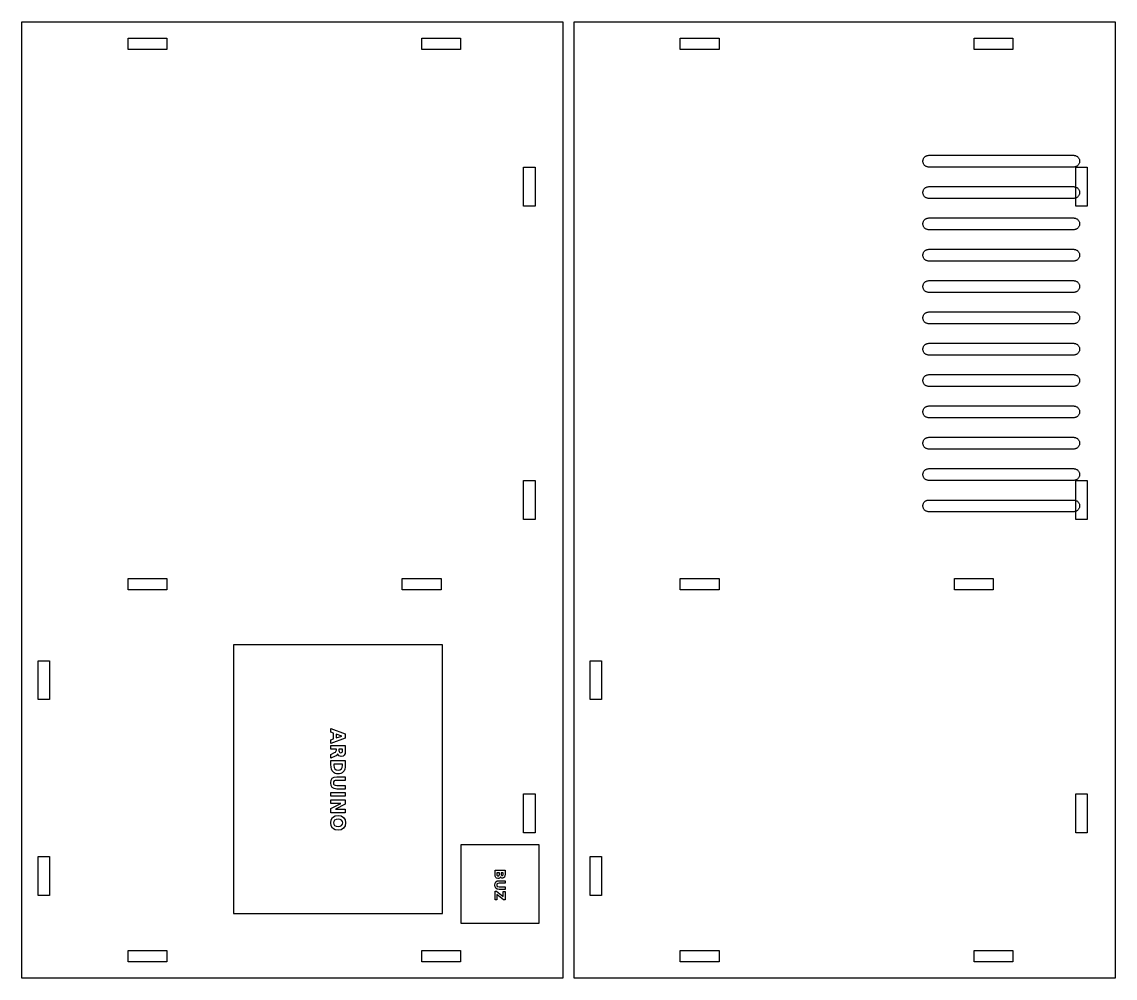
# Model space of a CAD drawing. Header units: millimetres. Extents: x 3 to 596, y 3 to 283.
# Drawn here: x 2.9 to 282.1, y 2.9 to 247.1 of the extents above; entities that cross this region are included whole.
import ezdxf

# ---------------------------------------------------------------- set-up
doc = ezdxf.new("R2010")
doc.units = ezdxf.units.MM
doc.layers.add('CUT', color=1, linetype='Continuous')
doc.layers.add('ENGRAVE', color=5, linetype='Continuous')

msp = doc.modelspace()

# ---------------------------------------------------------------- linework, layer by layer
at = {"layer": 'CUT'}
for points in [[(2.925, 247.075), (141.075, 247.075), (141.075, 2.925), (2.925, 2.925), (2.925, 247.075)], [(143.925, 247.075), (282.075, 247.075), (282.075, 2.925), (143.925, 2.925), (143.925, 247.075)], [(39.95, 242.95), (39.95, 240.05), (30.05, 240.05), (30.05, 242.95), (39.95, 242.95)], [(114.95, 240.05), (105.05, 240.05), (105.05, 242.95), (114.95, 242.95), (114.95, 240.05)], [(180.95, 242.95), (180.95, 240.05), (171.05, 240.05), (171.05, 242.95), (180.95, 242.95)], [(255.95, 240.05), (246.05, 240.05), (246.05, 242.95), (255.95, 242.95), (255.95, 240.05)], [(133.95, 200.05), (131.05, 200.05), (131.05, 209.95), (133.95, 209.95), (133.95, 200.05)], [(274.95, 200.05), (272.05, 200.05), (272.05, 209.95), (274.95, 209.95), (274.95, 200.05)], [(133.95, 129.95), (133.95, 120.05), (131.05, 120.05), (131.05, 129.95), (133.95, 129.95)], [(274.95, 129.95), (274.95, 120.05), (272.05, 120.05), (272.05, 129.95), (274.95, 129.95)], [(39.95, 104.95), (39.95, 102.05), (30.05, 102.05), (30.05, 104.95), (39.95, 104.95)], [(109.95, 104.95), (109.95, 102.05), (100.05, 102.05), (100.05, 104.95), (109.95, 104.95)], [(180.95, 104.95), (180.95, 102.05), (171.05, 102.05), (171.05, 104.95), (180.95, 104.95)], [(250.95, 104.95), (250.95, 102.05), (241.05, 102.05), (241.05, 104.95), (250.95, 104.95)], [(9.95, 74.05), (7.05, 74.05), (7.05, 83.95), (9.95, 83.95), (9.95, 74.05)], [(150.95, 74.05), (148.05, 74.05), (148.05, 83.95), (150.95, 83.95), (150.95, 74.05)], [(133.95, 40.05), (131.05, 40.05), (131.05, 49.95), (133.95, 49.95), (133.95, 40.05)], [(274.95, 40.05), (272.05, 40.05), (272.05, 49.95), (274.95, 49.95), (274.95, 40.05)], [(9.95, 24.05), (7.05, 24.05), (7.05, 33.95), (9.95, 33.95), (9.95, 24.05)], [(150.95, 24.05), (148.05, 24.05), (148.05, 33.95), (150.95, 33.95), (150.95, 24.05)], [(39.95, 9.95), (39.95, 7.05), (30.05, 7.05), (30.05, 9.95), (39.95, 9.95)], [(114.95, 7.05), (105.05, 7.05), (105.05, 9.95), (114.95, 9.95), (114.95, 7.05)], [(180.95, 9.95), (180.95, 7.05), (171.05, 7.05), (171.05, 9.95), (180.95, 9.95)], [(255.95, 7.05), (246.05, 7.05), (246.05, 9.95), (255.95, 9.95), (255.95, 7.05)]]:
    msp.add_lwpolyline(points, close=True, dxfattribs=at)
at = {"layer": 'ENGRAVE'}
for points in [[(233, 211.49), (233, 211.51), (233.0072, 211.656), (233.0286, 211.8007), (233.0642, 211.9425), (233.1134, 212.0802), (233.1759, 212.2124), (233.2511, 212.3378), (233.3382, 212.4552), (233.4364, 212.5636), (233.5448, 212.6618), (233.6622, 212.7489), (233.7876, 212.8241), (233.9198, 212.8866), (234.0575, 212.9358), (234.1993, 212.9714), (234.344, 212.9928), (234.49, 213), (271.51, 213), (271.656, 212.9928), (271.8007, 212.9714), (271.9425, 212.9358), (272.0802, 212.8866), (272.2124, 212.8241), (272.3378, 212.7489), (272.4552, 212.6618), (272.5636, 212.5636), (272.6618, 212.4552), (272.7489, 212.3378), (272.8241, 212.2124), (272.8866, 212.0802), (272.9358, 211.9425), (272.9714, 211.8007), (272.9928, 211.656), (273, 211.51), (273, 211.49), (272.9928, 211.344), (272.9714, 211.1993), (272.9358, 211.0575), (272.8866, 210.9198), (272.8241, 210.7876), (272.7489, 210.6622), (272.6618, 210.5448), (272.5636, 210.4364), (272.4552, 210.3382), (272.3378, 210.2511), (272.2124, 210.1759), (272.0802, 210.1134), (271.9425, 210.0642), (271.8007, 210.0286), (271.656, 210.0072), (271.51, 210), (234.49, 210), (234.344, 210.0072), (234.1993, 210.0286), (234.0575, 210.0642), (233.9198, 210.1134), (233.7876, 210.1759), (233.6622, 210.2511), (233.5448, 210.3382), (233.4364, 210.4364), (233.3382, 210.5448), (233.2511, 210.6622), (233.1759, 210.7876), (233.1134, 210.9198), (233.0642, 211.0575), (233.0286, 211.1993), (233.0072, 211.344), (233, 211.49)], [(233, 203.49), (233, 203.51), (233.0072, 203.656), (233.0286, 203.8007), (233.0642, 203.9425), (233.1134, 204.0802), (233.1759, 204.2124), (233.2511, 204.3378), (233.3382, 204.4552), (233.4364, 204.5636), (233.5448, 204.6618), (233.6622, 204.7489), (233.7876, 204.8241), (233.9198, 204.8866), (234.0575, 204.9358), (234.1993, 204.9714), (234.344, 204.9928), (234.49, 205), (271.51, 205), (271.656, 204.9928), (271.8007, 204.9714), (271.9425, 204.9358), (272.0802, 204.8866), (272.2124, 204.8241), (272.3378, 204.7489), (272.4552, 204.6618), (272.5636, 204.5636), (272.6618, 204.4552), (272.7489, 204.3378), (272.8241, 204.2124), (272.8866, 204.0802), (272.9358, 203.9425), (272.9714, 203.8007), (272.9928, 203.656), (273, 203.51), (273, 203.49), (272.9928, 203.344), (272.9714, 203.1993), (272.9358, 203.0575), (272.8866, 202.9198), (272.8241, 202.7876), (272.7489, 202.6622), (272.6618, 202.5448), (272.5636, 202.4364), (272.4552, 202.3382), (272.3378, 202.2511), (272.2124, 202.1759), (272.0802, 202.1134), (271.9425, 202.0642), (271.8007, 202.0286), (271.656, 202.0072), (271.51, 202), (234.49, 202), (234.344, 202.0072), (234.1993, 202.0286), (234.0575, 202.0642), (233.9198, 202.1134), (233.7876, 202.1759), (233.6622, 202.2511), (233.5448, 202.3382), (233.4364, 202.4364), (233.3382, 202.5448), (233.2511, 202.6622), (233.1759, 202.7876), (233.1134, 202.9198), (233.0642, 203.0575), (233.0286, 203.1993), (233.0072, 203.344), (233, 203.49)], [(233, 195.49), (233, 195.51), (233.0072, 195.656), (233.0286, 195.8007), (233.0642, 195.9425), (233.1134, 196.0802), (233.1759, 196.2124), (233.2511, 196.3378), (233.3382, 196.4552), (233.4364, 196.5636), (233.5448, 196.6618), (233.6622, 196.7489), (233.7876, 196.8241), (233.9198, 196.8866), (234.0575, 196.9358), (234.1993, 196.9714), (234.344, 196.9928), (234.49, 197), (271.51, 197), (271.656, 196.9928), (271.8007, 196.9714), (271.9425, 196.9358), (272.0802, 196.8866), (272.2124, 196.8241), (272.3378, 196.7489), (272.4552, 196.6618), (272.5636, 196.5636), (272.6618, 196.4552), (272.7489, 196.3378), (272.8241, 196.2124), (272.8866, 196.0802), (272.9358, 195.9425), (272.9714, 195.8007), (272.9928, 195.656), (273, 195.51), (273, 195.49), (272.9928, 195.344), (272.9714, 195.1993), (272.9358, 195.0575), (272.8866, 194.9198), (272.8241, 194.7876), (272.7489, 194.6622), (272.6618, 194.5448), (272.5636, 194.4364), (272.4552, 194.3382), (272.3378, 194.2511), (272.2124, 194.1759), (272.0802, 194.1134), (271.9425, 194.0642), (271.8007, 194.0286), (271.656, 194.0072), (271.51, 194), (234.49, 194), (234.344, 194.0072), (234.1993, 194.0286), (234.0575, 194.0642), (233.9198, 194.1134), (233.7876, 194.1759), (233.6622, 194.2511), (233.5448, 194.3382), (233.4364, 194.4364), (233.3382, 194.5448), (233.2511, 194.6622), (233.1759, 194.7876), (233.1134, 194.9198), (233.0642, 195.0575), (233.0286, 195.1993), (233.0072, 195.344), (233, 195.49)], [(233, 187.49), (233, 187.51), (233.0072, 187.656), (233.0286, 187.8007), (233.0642, 187.9425), (233.1134, 188.0802), (233.1759, 188.2124), (233.2511, 188.3378), (233.3382, 188.4552), (233.4364, 188.5636), (233.5448, 188.6618), (233.6622, 188.7489), (233.7876, 188.8241), (233.9198, 188.8866), (234.0575, 188.9358), (234.1993, 188.9714), (234.344, 188.9928), (234.49, 189), (271.51, 189), (271.656, 188.9928), (271.8007, 188.9714), (271.9425, 188.9358), (272.0802, 188.8866), (272.2124, 188.8241), (272.3378, 188.7489), (272.4552, 188.6618), (272.5636, 188.5636), (272.6618, 188.4552), (272.7489, 188.3378), (272.8241, 188.2124), (272.8866, 188.0802), (272.9358, 187.9425), (272.9714, 187.8007), (272.9928, 187.656), (273, 187.51), (273, 187.49), (272.9928, 187.344), (272.9714, 187.1993), (272.9358, 187.0575), (272.8866, 186.9198), (272.8241, 186.7876), (272.7489, 186.6622), (272.6618, 186.5448), (272.5636, 186.4364), (272.4552, 186.3382), (272.3378, 186.2511), (272.2124, 186.1759), (272.0802, 186.1134), (271.9425, 186.0642), (271.8007, 186.0286), (271.656, 186.0072), (271.51, 186), (234.49, 186), (234.344, 186.0072), (234.1993, 186.0286), (234.0575, 186.0642), (233.9198, 186.1134), (233.7876, 186.1759), (233.6622, 186.2511), (233.5448, 186.3382), (233.4364, 186.4364), (233.3382, 186.5448), (233.2511, 186.6622), (233.1759, 186.7876), (233.1134, 186.9198), (233.0642, 187.0575), (233.0286, 187.1993), (233.0072, 187.344), (233, 187.49)], [(233, 179.49), (233, 179.51), (233.0072, 179.656), (233.0286, 179.8007), (233.0642, 179.9425), (233.1134, 180.0802), (233.1759, 180.2124), (233.2511, 180.3378), (233.3382, 180.4552), (233.4364, 180.5636), (233.5448, 180.6618), (233.6622, 180.7489), (233.7876, 180.8241), (233.9198, 180.8866), (234.0575, 180.9358), (234.1993, 180.9714), (234.344, 180.9928), (234.49, 181), (271.51, 181), (271.656, 180.9928), (271.8007, 180.9714), (271.9425, 180.9358), (272.0802, 180.8866), (272.2124, 180.8241), (272.3378, 180.7489), (272.4552, 180.6618), (272.5636, 180.5636), (272.6618, 180.4552), (272.7489, 180.3378), (272.8241, 180.2124), (272.8866, 180.0802), (272.9358, 179.9425), (272.9714, 179.8007), (272.9928, 179.656), (273, 179.51), (273, 179.49), (272.9928, 179.344), (272.9714, 179.1993), (272.9358, 179.0575), (272.8866, 178.9198), (272.8241, 178.7876), (272.7489, 178.6622), (272.6618, 178.5448), (272.5636, 178.4364), (272.4552, 178.3382), (272.3378, 178.2511), (272.2124, 178.1759), (272.0802, 178.1134), (271.9425, 178.0642), (271.8007, 178.0286), (271.656, 178.0072), (271.51, 178), (234.49, 178), (234.344, 178.0072), (234.1993, 178.0286), (234.0575, 178.0642), (233.9198, 178.1134), (233.7876, 178.1759), (233.6622, 178.2511), (233.5448, 178.3382), (233.4364, 178.4364), (233.3382, 178.5448), (233.2511, 178.6622), (233.1759, 178.7876), (233.1134, 178.9198), (233.0642, 179.0575), (233.0286, 179.1993), (233.0072, 179.344), (233, 179.49)], [(233, 171.49), (233, 171.51), (233.0072, 171.656), (233.0286, 171.8007), (233.0642, 171.9425), (233.1134, 172.0802), (233.1759, 172.2124), (233.2511, 172.3378), (233.3382, 172.4552), (233.4364, 172.5636), (233.5448, 172.6618), (233.6622, 172.7489), (233.7876, 172.8241), (233.9198, 172.8866), (234.0575, 172.9358), (234.1993, 172.9714), (234.344, 172.9928), (234.49, 173), (271.51, 173), (271.656, 172.9928), (271.8007, 172.9714), (271.9425, 172.9358), (272.0802, 172.8866), (272.2124, 172.8241), (272.3378, 172.7489), (272.4552, 172.6618), (272.5636, 172.5636), (272.6618, 172.4552), (272.7489, 172.3378), (272.8241, 172.2124), (272.8866, 172.0802), (272.9358, 171.9425), (272.9714, 171.8007), (272.9928, 171.656), (273, 171.51), (273, 171.49), (272.9928, 171.344), (272.9714, 171.1993), (272.9358, 171.0575), (272.8866, 170.9198), (272.8241, 170.7876), (272.7489, 170.6622), (272.6618, 170.5448), (272.5636, 170.4364), (272.4552, 170.3382), (272.3378, 170.2511), (272.2124, 170.1759), (272.0802, 170.1134), (271.9425, 170.0642), (271.8007, 170.0286), (271.656, 170.0072), (271.51, 170), (234.49, 170), (234.344, 170.0072), (234.1993, 170.0286), (234.0575, 170.0642), (233.9198, 170.1134), (233.7876, 170.1759), (233.6622, 170.2511), (233.5448, 170.3382), (233.4364, 170.4364), (233.3382, 170.5448), (233.2511, 170.6622), (233.1759, 170.7876), (233.1134, 170.9198), (233.0642, 171.0575), (233.0286, 171.1993), (233.0072, 171.344), (233, 171.49)], [(233, 163.49), (233, 163.51), (233.0072, 163.656), (233.0286, 163.8007), (233.0642, 163.9425), (233.1134, 164.0802), (233.1759, 164.2124), (233.2511, 164.3378), (233.3382, 164.4552), (233.4364, 164.5636), (233.5448, 164.6618), (233.6622, 164.7489), (233.7876, 164.8241), (233.9198, 164.8866), (234.0575, 164.9358), (234.1993, 164.9714), (234.344, 164.9928), (234.49, 165), (271.51, 165), (271.656, 164.9928), (271.8007, 164.9714), (271.9425, 164.9358), (272.0802, 164.8866), (272.2124, 164.8241), (272.3378, 164.7489), (272.4552, 164.6618), (272.5636, 164.5636), (272.6618, 164.4552), (272.7489, 164.3378), (272.8241, 164.2124), (272.8866, 164.0802), (272.9358, 163.9425), (272.9714, 163.8007), (272.9928, 163.656), (273, 163.51), (273, 163.49), (272.9928, 163.344), (272.9714, 163.1993), (272.9358, 163.0575), (272.8866, 162.9198), (272.8241, 162.7876), (272.7489, 162.6622), (272.6618, 162.5448), (272.5636, 162.4364), (272.4552, 162.3382), (272.3378, 162.2511), (272.2124, 162.1759), (272.0802, 162.1134), (271.9425, 162.0642), (271.8007, 162.0286), (271.656, 162.0072), (271.51, 162), (234.49, 162), (234.344, 162.0072), (234.1993, 162.0286), (234.0575, 162.0642), (233.9198, 162.1134), (233.7876, 162.1759), (233.6622, 162.2511), (233.5448, 162.3382), (233.4364, 162.4364), (233.3382, 162.5448), (233.2511, 162.6622), (233.1759, 162.7876), (233.1134, 162.9198), (233.0642, 163.0575), (233.0286, 163.1993), (233.0072, 163.344), (233, 163.49)], [(233, 155.49), (233, 155.51), (233.0072, 155.656), (233.0286, 155.8007), (233.0642, 155.9425), (233.1134, 156.0802), (233.1759, 156.2124), (233.2511, 156.3378), (233.3382, 156.4552), (233.4364, 156.5636), (233.5448, 156.6618), (233.6622, 156.7489), (233.7876, 156.8241), (233.9198, 156.8866), (234.0575, 156.9358), (234.1993, 156.9714), (234.344, 156.9928), (234.49, 157), (271.51, 157), (271.656, 156.9928), (271.8007, 156.9714), (271.9425, 156.9358), (272.0802, 156.8866), (272.2124, 156.8241), (272.3378, 156.7489), (272.4552, 156.6618), (272.5636, 156.5636), (272.6618, 156.4552), (272.7489, 156.3378), (272.8241, 156.2124), (272.8866, 156.0802), (272.9358, 155.9425), (272.9714, 155.8007), (272.9928, 155.656), (273, 155.51), (273, 155.49), (272.9928, 155.344), (272.9714, 155.1993), (272.9358, 155.0575), (272.8866, 154.9198), (272.8241, 154.7876), (272.7489, 154.6622), (272.6618, 154.5448), (272.5636, 154.4364), (272.4552, 154.3382), (272.3378, 154.2511), (272.2124, 154.1759), (272.0802, 154.1134), (271.9425, 154.0642), (271.8007, 154.0286), (271.656, 154.0072), (271.51, 154), (234.49, 154), (234.344, 154.0072), (234.1993, 154.0286), (234.0575, 154.0642), (233.9198, 154.1134), (233.7876, 154.1759), (233.6622, 154.2511), (233.5448, 154.3382), (233.4364, 154.4364), (233.3382, 154.5448), (233.2511, 154.6622), (233.1759, 154.7876), (233.1134, 154.9198), (233.0642, 155.0575), (233.0286, 155.1993), (233.0072, 155.344), (233, 155.49)], [(233, 147.49), (233, 147.51), (233.0072, 147.656), (233.0286, 147.8007), (233.0642, 147.9425), (233.1134, 148.0802), (233.1759, 148.2124), (233.2511, 148.3378), (233.3382, 148.4552), (233.4364, 148.5636), (233.5448, 148.6618), (233.6622, 148.7489), (233.7876, 148.8241), (233.9198, 148.8866), (234.0575, 148.9358), (234.1993, 148.9714), (234.344, 148.9928), (234.49, 149), (271.51, 149), (271.656, 148.9928), (271.8007, 148.9714), (271.9425, 148.9358), (272.0802, 148.8866), (272.2124, 148.8241), (272.3378, 148.7489), (272.4552, 148.6618), (272.5636, 148.5636), (272.6618, 148.4552), (272.7489, 148.3378), (272.8241, 148.2124), (272.8866, 148.0802), (272.9358, 147.9425), (272.9714, 147.8007), (272.9928, 147.656), (273, 147.51), (273, 147.49), (272.9928, 147.344), (272.9714, 147.1993), (272.9358, 147.0575), (272.8866, 146.9198), (272.8241, 146.7876), (272.7489, 146.6622), (272.6618, 146.5448), (272.5636, 146.4364), (272.4552, 146.3382), (272.3378, 146.2511), (272.2124, 146.1759), (272.0802, 146.1134), (271.9425, 146.0642), (271.8007, 146.0286), (271.656, 146.0072), (271.51, 146), (234.49, 146), (234.344, 146.0072), (234.1993, 146.0286), (234.0575, 146.0642), (233.9198, 146.1134), (233.7876, 146.1759), (233.6622, 146.2511), (233.5448, 146.3382), (233.4364, 146.4364), (233.3382, 146.5448), (233.2511, 146.6622), (233.1759, 146.7876), (233.1134, 146.9198), (233.0642, 147.0575), (233.0286, 147.1993), (233.0072, 147.344), (233, 147.49)], [(233, 139.49), (233, 139.51), (233.0072, 139.656), (233.0286, 139.8007), (233.0642, 139.9425), (233.1134, 140.0802), (233.1759, 140.2124), (233.2511, 140.3378), (233.3382, 140.4552), (233.4364, 140.5636), (233.5448, 140.6618), (233.6622, 140.7489), (233.7876, 140.8241), (233.9198, 140.8866), (234.0575, 140.9358), (234.1993, 140.9714), (234.344, 140.9928), (234.49, 141), (271.51, 141), (271.656, 140.9928), (271.8007, 140.9714), (271.9425, 140.9358), (272.0802, 140.8866), (272.2124, 140.8241), (272.3378, 140.7489), (272.4552, 140.6618), (272.5636, 140.5636), (272.6618, 140.4552), (272.7489, 140.3378), (272.8241, 140.2124), (272.8866, 140.0802), (272.9358, 139.9425), (272.9714, 139.8007), (272.9928, 139.656), (273, 139.51), (273, 139.49), (272.9928, 139.344), (272.9714, 139.1993), (272.9358, 139.0575), (272.8866, 138.9198), (272.8241, 138.7876), (272.7489, 138.6622), (272.6618, 138.5448), (272.5636, 138.4364), (272.4552, 138.3382), (272.3378, 138.2511), (272.2124, 138.1759), (272.0802, 138.1134), (271.9425, 138.0642), (271.8007, 138.0286), (271.656, 138.0072), (271.51, 138), (234.49, 138), (234.344, 138.0072), (234.1993, 138.0286), (234.0575, 138.0642), (233.9198, 138.1134), (233.7876, 138.1759), (233.6622, 138.2511), (233.5448, 138.3382), (233.4364, 138.4364), (233.3382, 138.5448), (233.2511, 138.6622), (233.1759, 138.7876), (233.1134, 138.9198), (233.0642, 139.0575), (233.0286, 139.1993), (233.0072, 139.344), (233, 139.49)], [(233, 131.49), (233, 131.51), (233.0072, 131.656), (233.0286, 131.8007), (233.0642, 131.9425), (233.1134, 132.0802), (233.1759, 132.2124), (233.2511, 132.3378), (233.3382, 132.4552), (233.4364, 132.5636), (233.5448, 132.6618), (233.6622, 132.7489), (233.7876, 132.8241), (233.9198, 132.8866), (234.0575, 132.9358), (234.1993, 132.9714), (234.344, 132.9928), (234.49, 133), (271.51, 133), (271.656, 132.9928), (271.8007, 132.9714), (271.9425, 132.9358), (272.0802, 132.8866), (272.2124, 132.8241), (272.3378, 132.7489), (272.4552, 132.6618), (272.5636, 132.5636), (272.6618, 132.4552), (272.7489, 132.3378), (272.8241, 132.2124), (272.8866, 132.0802), (272.9358, 131.9425), (272.9714, 131.8007), (272.9928, 131.656), (273, 131.51), (273, 131.49), (272.9928, 131.344), (272.9714, 131.1993), (272.9358, 131.0575), (272.8866, 130.9198), (272.8241, 130.7876), (272.7489, 130.6622), (272.6618, 130.5448), (272.5636, 130.4364), (272.4552, 130.3382), (272.3378, 130.2511), (272.2124, 130.1759), (272.0802, 130.1134), (271.9425, 130.0642), (271.8007, 130.0286), (271.656, 130.0072), (271.51, 130), (234.49, 130), (234.344, 130.0072), (234.1993, 130.0286), (234.0575, 130.0642), (233.9198, 130.1134), (233.7876, 130.1759), (233.6622, 130.2511), (233.5448, 130.3382), (233.4364, 130.4364), (233.3382, 130.5448), (233.2511, 130.6622), (233.1759, 130.7876), (233.1134, 130.9198), (233.0642, 131.0575), (233.0286, 131.1993), (233.0072, 131.344), (233, 131.49)], [(233, 123.49), (233, 123.51), (233.0072, 123.656), (233.0286, 123.8007), (233.0642, 123.9425), (233.1134, 124.0802), (233.1759, 124.2124), (233.2511, 124.3378), (233.3382, 124.4552), (233.4364, 124.5636), (233.5448, 124.6618), (233.6622, 124.7489), (233.7876, 124.8241), (233.9198, 124.8866), (234.0575, 124.9358), (234.1993, 124.9714), (234.344, 124.9928), (234.49, 125), (271.51, 125), (271.656, 124.9928), (271.8007, 124.9714), (271.9425, 124.9358), (272.0802, 124.8866), (272.2124, 124.8241), (272.3378, 124.7489), (272.4552, 124.6618), (272.5636, 124.5636), (272.6618, 124.4552), (272.7489, 124.3378), (272.8241, 124.2124), (272.8866, 124.0802), (272.9358, 123.9425), (272.9714, 123.8007), (272.9928, 123.656), (273, 123.51), (273, 123.49), (272.9928, 123.344), (272.9714, 123.1993), (272.9358, 123.0575), (272.8866, 122.9198), (272.8241, 122.7876), (272.7489, 122.6622), (272.6618, 122.5448), (272.5636, 122.4364), (272.4552, 122.3382), (272.3378, 122.2511), (272.2124, 122.1759), (272.0802, 122.1134), (271.9425, 122.0642), (271.8007, 122.0286), (271.656, 122.0072), (271.51, 122), (234.49, 122), (234.344, 122.0072), (234.1993, 122.0286), (234.0575, 122.0642), (233.9198, 122.1134), (233.7876, 122.1759), (233.6622, 122.2511), (233.5448, 122.3382), (233.4364, 122.4364), (233.3382, 122.5448), (233.2511, 122.6622), (233.1759, 122.7876), (233.1134, 122.9198), (233.0642, 123.0575), (233.0286, 123.1993), (233.0072, 123.344), (233, 123.49)], [(57, 19.4), (110.3, 19.4), (110.3, 88), (57, 88), (57, 19.4)], [(82.5141, 64.0039), (82.5141, 65.4734), (81.85, 65.7055), (81.85, 66.6508), (85.4953, 65.3008), (85.4953, 64.1797), (81.85, 62.8297), (81.85, 63.7742), (82.5141, 64.0039)], [(83.1906, 65.2391), (83.1906, 64.2406), (84.6406, 64.7391), (83.1906, 65.2391)], [(83.2297, 61.4062), (81.85, 61.4062), (81.85, 62.3461), (85.4953, 62.3461), (85.4953, 60.9109), (85.4348, 60.2869), (85.2531, 59.8555), (84.9414, 59.6035), (84.4891, 59.5195), (84.1604, 59.5633), (83.8961, 59.6945), (83.6945, 59.9131), (83.5539, 60.2203), (83.4822, 60.0375), (83.3547, 59.875), (83.16, 59.7211), (82.8852, 59.5656), (81.85, 59.0555), (81.85, 60.0562), (82.7555, 60.5008), (82.9855, 60.6361), (83.1289, 60.7734), (83.2045, 60.934), (83.2297, 61.1406), (83.2297, 61.4062)], [(83.8789, 61.0109), (83.9062, 60.7574), (83.9883, 60.5875), (84.1338, 60.4914), (84.35, 60.4594), (84.5637, 60.4914), (84.7063, 60.5875), (84.7871, 60.7574), (84.8141, 61.0109), (84.8141, 61.4062), (83.8789, 61.4062), (83.8789, 61.0109)], [(85.4953, 58.4961), (85.4953, 57.5055), (85.4656, 56.7811), (85.3766, 56.2687), (85.2172, 55.8914), (84.975, 55.5719), (84.7092, 55.3486), (84.4055, 55.1914), (84.0623, 55.0977), (83.6766, 55.0664), (83.2857, 55.0977), (82.9398, 55.1914), (82.6357, 55.3486), (82.3703, 55.5719), (82.1279, 55.8941), (81.968, 56.275), (81.8795, 56.7877), (81.85, 57.5055), (81.85, 58.4961), (85.4953, 58.4961)], [(84.7844, 57.5562), (82.5602, 57.5562), (82.5602, 57.2195), (82.6316, 56.7117), (82.8461, 56.3398), (83.1967, 56.1113), (83.6766, 56.0352), (84.1533, 56.1109), (84.5008, 56.3383), (84.7135, 56.7098), (84.7844, 57.2195), (84.7844, 57.5562)], [(85.4953, 54.3453), (85.4953, 53.4055), (83.3102, 53.4055), (82.9229, 53.3686), (82.6641, 53.2578), (82.5188, 53.0635), (82.4703, 52.7758), (82.5188, 52.4863), (82.6641, 52.2914), (82.9229, 52.1807), (83.3102, 52.1437), (85.4953, 52.1437), (85.4953, 51.2039), (83.3102, 51.2039), (82.6348, 51.301), (82.157, 51.5922), (81.8734, 52.0818), (81.7789, 52.7758), (81.8734, 53.4682), (82.157, 53.9578), (82.6348, 54.2484), (83.3102, 54.3453), (85.4953, 54.3453)], [(85.4953, 50.2852), (85.4953, 49.3453), (81.85, 49.3453), (81.85, 50.2852), (85.4953, 50.2852)], [(85.4953, 48.425), (85.4953, 47.3758), (82.9953, 46.05), (85.4953, 46.05), (85.4953, 45.1586), (81.85, 45.1586), (81.85, 46.2086), (84.35, 47.5344), (81.85, 47.5344), (81.85, 48.425), (85.4953, 48.425)], [(85.5609, 42.5758), (85.4352, 41.7922), (85.0578, 41.1992), (84.4594, 40.8254), (83.6688, 40.7008), (82.8803, 40.8254), (82.282, 41.1992), (81.9047, 41.7922), (81.7789, 42.5758), (81.9047, 43.358), (82.282, 43.9516), (82.8803, 44.326), (83.6688, 44.4508), (84.4594, 44.326), (85.0578, 43.9516), (85.4352, 43.358), (85.5609, 42.5758)], [(84.8797, 42.5758), (84.8004, 42.9572), (84.5625, 43.2422), (84.1805, 43.4197), (83.6688, 43.4789), (83.1592, 43.4197), (82.7773, 43.2422), (82.5395, 42.9572), (82.4602, 42.5758), (82.5395, 42.1926), (82.7773, 41.907), (83.1592, 41.7295), (83.6688, 41.6703), (84.1805, 41.7295), (84.5625, 41.907), (84.8004, 42.1926), (84.8797, 42.5758)], [(115, 17), (135, 17), (135, 37), (115, 37), (115, 17)], [(125.1055, 28.8069), (125.0178, 28.6192), (124.878, 28.4793), (124.6936, 28.3919), (124.4717, 28.3628), (124.1495, 28.4252), (123.921, 28.6122), (123.7853, 28.9266), (123.74, 29.3713), (123.74, 30.4628), (126.2917, 30.4628), (126.2917, 29.4752), (126.2515, 29.0169), (126.1309, 28.7052), (125.9219, 28.5263), (125.6163, 28.4667), (125.4442, 28.4886), (125.2997, 28.5542), (125.1858, 28.6609), (125.1055, 28.8069)], [(124.1879, 29.4188), (124.2088, 29.2453), (124.2716, 29.1208), (124.3766, 29.0457), (124.5242, 29.0207), (124.6696, 29.0454), (124.773, 29.1197), (124.8354, 29.244), (124.8562, 29.4188), (124.8562, 29.8049), (124.1879, 29.8049), (124.1879, 29.4188)], [(125.3035, 29.4412), (125.3206, 29.3044), (125.3719, 29.2055), (125.4565, 29.1453), (125.5737, 29.1252), (125.6897, 29.1453), (125.7744, 29.2055), (125.8265, 29.3044), (125.8438, 29.4412), (125.8438, 29.8049), (125.3035, 29.8049), (125.3035, 29.4412)], [(126.2917, 27.7952), (126.2917, 27.1373), (124.7621, 27.1373), (124.491, 27.1114), (124.3098, 27.0339), (124.2081, 26.8979), (124.1742, 26.6965), (124.2081, 26.4939), (124.3098, 26.3574), (124.491, 26.2799), (124.7621, 26.2541), (126.2917, 26.2541), (126.2917, 25.5962), (124.7621, 25.5962), (124.2893, 25.6641), (123.9549, 25.868), (123.7564, 26.2107), (123.6902, 26.6965), (123.7564, 27.1812), (123.9549, 27.5239), (124.2893, 27.7273), (124.7621, 27.7952), (126.2917, 27.7952)], [(126.2917, 25.0783), (126.2917, 22.9334), (125.8936, 22.9334), (124.2371, 24.3023), (124.2371, 22.8941), (123.74, 22.8941), (123.74, 25.1171), (124.1381, 25.1171), (125.7941, 23.7483), (125.7941, 25.0783), (126.2917, 25.0783)]]:
    msp.add_lwpolyline(points, close=True, dxfattribs=at)

doc.saveas('drawing.dxf')
